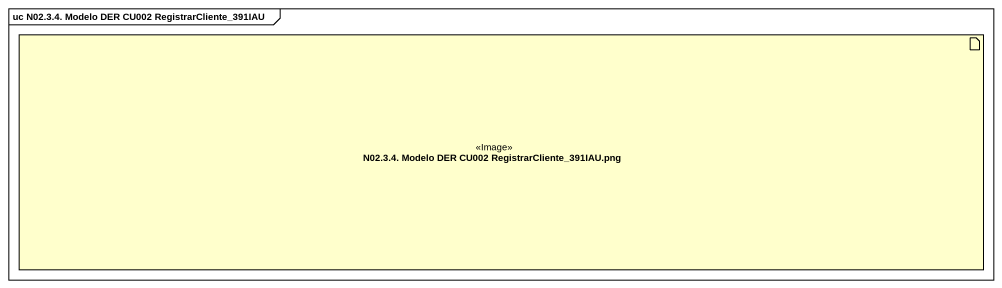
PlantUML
@startuml
mainframe uc N02.3.4. Modelo DER CU002 RegistrarCliente_391IAU
artifact "N02.3.4. Modelo DER CU002 RegistrarCliente_391IAU.png" as N02_3_4_Modelo_DER_CU002 <<Image>>
@enduml
